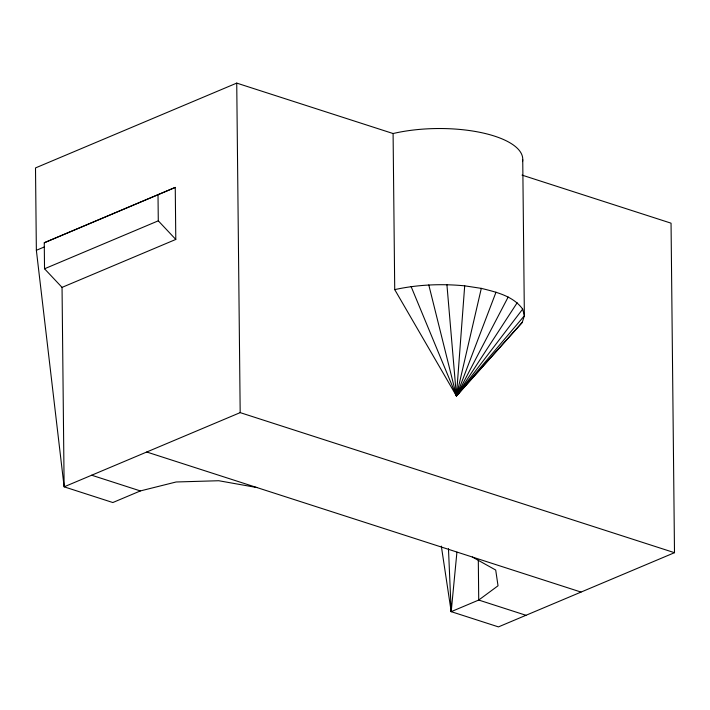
<?xml version="1.0" encoding="UTF-8"?>
<svg xmlns="http://www.w3.org/2000/svg" width="710" height="710" viewBox="0 0 710 710"><rect width="100%" height="100%" fill="white"/><g stroke="black" fill="none" stroke-linecap="round" stroke-linejoin="round"><path stroke-width="1.06" d="M522.737 159.679L524.37 315.764L522.232 322.438L456.432 395.94L464.695 285.837C441.345 283.609 417.658 284.577 394.724 289.618L393.091 133.533L236.732 83.105L35.5 167.924L36.361 250.302L64.131 486.829L112.837 502.538L140.367 490.929L176.133 481.983L218.769 480.732L256.86 487.53M456.921 552.194L451.196 611.656L498.447 626.894L674.5 552.691L671.048 223.171L522.045 175.113M411.125 286.609L456.432 395.94L481.309 288.366C496.192 292.076 513.17 295.937 522.666 309.107L524.37 315.764L456.432 395.94L394.724 289.618M428.787 284.941L456.432 395.94L496.024 292.156M446.918 284.674L456.432 395.94L508.165 297.029M522.232 322.438L456.432 395.94L517.173 302.762M456.432 395.94L522.666 309.107M62.045 287.381L44.535 268.779L44.26 242.758L175.255 187.413L175.796 239.439L62.045 287.381L64.131 486.829L240.184 412.625L674.5 552.691M44.26 242.758L175.255 187.413M36.361 250.302L44.419 246.911M44.535 268.779L158.286 220.828L158.01 194.815M464.695 285.837L481.309 288.366M146.73 452.013L581.046 592.078M91.67 475.221L140.367 490.929M525.977 615.286L478.726 600.048L451.196 611.656L441.327 546.123M472.372 557.03L495.704 570.041L498.029 585.785L478.726 600.048L478.309 560.154M158.286 220.828L175.796 239.439M448.463 548.653L451.196 611.656L451.107 603.899M236.732 83.105L240.184 412.625M393.091 133.533A85.298 31.542 -0.6 0 1 481.912 132.752A85.298 31.542 -0.6 0 1 522.524 161.596"/></g></svg>
